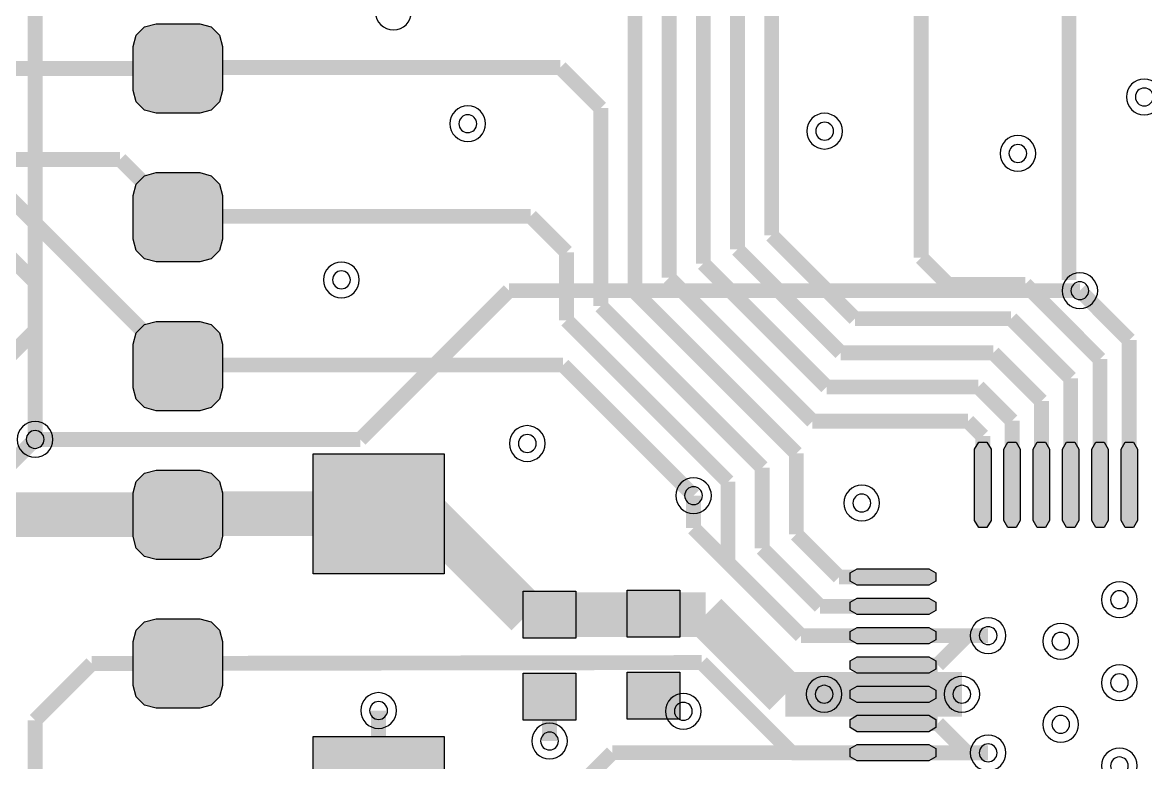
# Model space of a CAD drawing. Header units: millimetres. Extents: x -2 to 166, y 0 to 101.
# Drawn here: x 91.2 to 110.39, y 50.05 to 62.69 of the extents above; entities that cross this region are included whole.
import ezdxf

# ---------------------------------------------------------------- set-up
doc = ezdxf.new("R2010")
doc.units = ezdxf.units.MM
doc.header["$MEASUREMENT"] = 0
for name, color, linetype, true_color in [('Bottom-Layer', 7, 'Continuous', 0x0000ff), ('Hole-Layer', 7, 'Continuous', 0x222222), ('Multi-Layer', 7, 'Continuous', 0xc0c0c0), ('Top-Layer', 7, 'Continuous', 0xff0000)]:
    doc.layers.add(name, color=color, linetype=linetype, true_color=true_color)

msp = doc.modelspace()

# ---------------------------------------------------------------- hatches: boundary and pattern name
at = {"layer": 'Bottom-Layer'}
for points in [[(93.48, 62.664), (94.227, 62.664), (94.421, 62.612), (94.563, 62.47), (94.615, 62.276), (94.615, 61.529), (94.563, 61.334), (94.421, 61.192), (94.227, 61.14), (93.48, 61.14), (93.285, 61.192), (93.143, 61.334), (93.091, 61.529), (93.091, 62.276), (93.143, 62.47), (93.285, 62.612)], [(93.48, 60.124), (94.227, 60.124), (94.421, 60.072), (94.563, 59.93), (94.615, 59.736), (94.615, 58.989), (94.563, 58.794), (94.421, 58.652), (94.227, 58.6), (93.48, 58.6), (93.285, 58.652), (93.143, 58.794), (93.091, 58.989), (93.091, 59.736), (93.143, 59.93), (93.285, 60.072)], [(93.48, 57.584), (94.227, 57.584), (94.421, 57.532), (94.563, 57.39), (94.615, 57.196), (94.615, 56.449), (94.563, 56.254), (94.421, 56.112), (94.227, 56.06), (93.48, 56.06), (93.285, 56.112), (93.143, 56.254), (93.091, 56.449), (93.091, 57.196), (93.143, 57.39), (93.285, 57.532)], [(93.48, 55.044), (94.227, 55.044), (94.421, 54.992), (94.563, 54.85), (94.615, 54.656), (94.615, 53.909), (94.563, 53.714), (94.421, 53.572), (94.227, 53.52), (93.48, 53.52), (93.285, 53.572), (93.143, 53.714), (93.091, 53.909), (93.091, 54.656), (93.143, 54.85), (93.285, 54.992)], [(93.48, 52.504), (94.227, 52.504), (94.421, 52.452), (94.563, 52.31), (94.615, 52.116), (94.615, 51.369), (94.563, 51.174), (94.421, 51.032), (94.227, 50.98), (93.48, 50.98), (93.285, 51.032), (93.143, 51.174), (93.091, 51.369), (93.091, 52.116), (93.143, 52.31), (93.285, 52.452)]]:
    msp.add_hatch(color=256, dxfattribs=at).paths.add_polyline_path(points)
at = {"layer": 'Hole-Layer'}
for points in [[(93.328, 61.902, 1), (94.378, 61.902, 1)], [(93.328, 61.902, 1), (94.378, 61.902, 1)], [(93.328, 59.362, 1), (94.378, 59.362, 1)], [(93.328, 59.362, 1), (94.378, 59.362, 1)], [(93.328, 56.822, 1), (94.378, 56.822, 1)], [(93.328, 56.822, 1), (94.378, 56.822, 1)], [(93.328, 54.282, 1), (94.378, 54.282, 1)], [(93.328, 54.282, 1), (94.378, 54.282, 1)], [(93.328, 51.742, 1), (94.378, 51.742, 1)], [(93.328, 51.742, 1), (94.378, 51.742, 1)]]:
    msp.add_hatch(color=256, dxfattribs=at).paths.add_polyline_path(points)
at = {"layer": 'Multi-Layer'}
for points in [[(93.48, 62.664), (94.227, 62.664), (94.421, 62.612), (94.563, 62.47), (94.615, 62.276), (94.615, 61.529), (94.563, 61.334), (94.421, 61.192), (94.227, 61.14), (93.48, 61.14), (93.285, 61.192), (93.143, 61.334), (93.091, 61.529), (93.091, 62.276), (93.143, 62.47), (93.285, 62.612)], [(93.48, 62.664), (94.227, 62.664), (94.421, 62.612), (94.563, 62.47), (94.615, 62.276), (94.615, 61.529), (94.563, 61.334), (94.421, 61.192), (94.227, 61.14), (93.48, 61.14), (93.285, 61.192), (93.143, 61.334), (93.091, 61.529), (93.091, 62.276), (93.143, 62.47), (93.285, 62.612)], [(93.48, 62.664), (94.227, 62.664), (94.421, 62.612), (94.563, 62.47), (94.615, 62.276), (94.615, 61.529), (94.563, 61.334), (94.421, 61.192), (94.227, 61.14), (93.48, 61.14), (93.285, 61.192), (93.143, 61.334), (93.091, 61.529), (93.091, 62.276), (93.143, 62.47), (93.285, 62.612)], [(93.48, 60.124), (94.227, 60.124), (94.421, 60.072), (94.563, 59.93), (94.615, 59.736), (94.615, 58.989), (94.563, 58.794), (94.421, 58.652), (94.227, 58.6), (93.48, 58.6), (93.285, 58.652), (93.143, 58.794), (93.091, 58.989), (93.091, 59.736), (93.143, 59.93), (93.285, 60.072)], [(93.48, 60.124), (94.227, 60.124), (94.421, 60.072), (94.563, 59.93), (94.615, 59.736), (94.615, 58.989), (94.563, 58.794), (94.421, 58.652), (94.227, 58.6), (93.48, 58.6), (93.285, 58.652), (93.143, 58.794), (93.091, 58.989), (93.091, 59.736), (93.143, 59.93), (93.285, 60.072)], [(93.48, 60.124), (94.227, 60.124), (94.421, 60.072), (94.563, 59.93), (94.615, 59.736), (94.615, 58.989), (94.563, 58.794), (94.421, 58.652), (94.227, 58.6), (93.48, 58.6), (93.285, 58.652), (93.143, 58.794), (93.091, 58.989), (93.091, 59.736), (93.143, 59.93), (93.285, 60.072)], [(93.48, 57.584), (94.227, 57.584), (94.421, 57.532), (94.563, 57.39), (94.615, 57.196), (94.615, 56.449), (94.563, 56.254), (94.421, 56.112), (94.227, 56.06), (93.48, 56.06), (93.285, 56.112), (93.143, 56.254), (93.091, 56.449), (93.091, 57.196), (93.143, 57.39), (93.285, 57.532)], [(93.48, 57.584), (94.227, 57.584), (94.421, 57.532), (94.563, 57.39), (94.615, 57.196), (94.615, 56.449), (94.563, 56.254), (94.421, 56.112), (94.227, 56.06), (93.48, 56.06), (93.285, 56.112), (93.143, 56.254), (93.091, 56.449), (93.091, 57.196), (93.143, 57.39), (93.285, 57.532)], [(93.48, 57.584), (94.227, 57.584), (94.421, 57.532), (94.563, 57.39), (94.615, 57.196), (94.615, 56.449), (94.563, 56.254), (94.421, 56.112), (94.227, 56.06), (93.48, 56.06), (93.285, 56.112), (93.143, 56.254), (93.091, 56.449), (93.091, 57.196), (93.143, 57.39), (93.285, 57.532)], [(93.48, 55.044), (94.227, 55.044), (94.421, 54.992), (94.563, 54.85), (94.615, 54.656), (94.615, 53.909), (94.563, 53.714), (94.421, 53.572), (94.227, 53.52), (93.48, 53.52), (93.285, 53.572), (93.143, 53.714), (93.091, 53.909), (93.091, 54.656), (93.143, 54.85), (93.285, 54.992)], [(93.48, 55.044), (94.227, 55.044), (94.421, 54.992), (94.563, 54.85), (94.615, 54.656), (94.615, 53.909), (94.563, 53.714), (94.421, 53.572), (94.227, 53.52), (93.48, 53.52), (93.285, 53.572), (93.143, 53.714), (93.091, 53.909), (93.091, 54.656), (93.143, 54.85), (93.285, 54.992)], [(93.48, 55.044), (94.227, 55.044), (94.421, 54.992), (94.563, 54.85), (94.615, 54.656), (94.615, 53.909), (94.563, 53.714), (94.421, 53.572), (94.227, 53.52), (93.48, 53.52), (93.285, 53.572), (93.143, 53.714), (93.091, 53.909), (93.091, 54.656), (93.143, 54.85), (93.285, 54.992)], [(93.48, 52.504), (94.227, 52.504), (94.421, 52.452), (94.563, 52.31), (94.615, 52.116), (94.615, 51.369), (94.563, 51.174), (94.421, 51.032), (94.227, 50.98), (93.48, 50.98), (93.285, 51.032), (93.143, 51.174), (93.091, 51.369), (93.091, 52.116), (93.143, 52.31), (93.285, 52.452)], [(93.48, 52.504), (94.227, 52.504), (94.421, 52.452), (94.563, 52.31), (94.615, 52.116), (94.615, 51.369), (94.563, 51.174), (94.421, 51.032), (94.227, 50.98), (93.48, 50.98), (93.285, 51.032), (93.143, 51.174), (93.091, 51.369), (93.091, 52.116), (93.143, 52.31), (93.285, 52.452)], [(93.48, 52.504), (94.227, 52.504), (94.421, 52.452), (94.563, 52.31), (94.615, 52.116), (94.615, 51.369), (94.563, 51.174), (94.421, 51.032), (94.227, 50.98), (93.48, 50.98), (93.285, 51.032), (93.143, 51.174), (93.091, 51.369), (93.091, 52.116), (93.143, 52.31), (93.285, 52.452)]]:
    msp.add_hatch(color=256, dxfattribs=at).paths.add_polyline_path(points)
at = {"layer": 'Top-Layer'}
for points in [[(93.48, 62.664), (94.227, 62.664), (94.421, 62.612), (94.563, 62.47), (94.615, 62.276), (94.615, 61.529), (94.563, 61.334), (94.421, 61.192), (94.227, 61.14), (93.48, 61.14), (93.285, 61.192), (93.143, 61.334), (93.091, 61.529), (93.091, 62.276), (93.143, 62.47), (93.285, 62.612)], [(93.48, 60.124), (94.227, 60.124), (94.421, 60.072), (94.563, 59.93), (94.615, 59.736), (94.615, 58.989), (94.563, 58.794), (94.421, 58.652), (94.227, 58.6), (93.48, 58.6), (93.285, 58.652), (93.143, 58.794), (93.091, 58.989), (93.091, 59.736), (93.143, 59.93), (93.285, 60.072)], [(93.48, 57.584), (94.227, 57.584), (94.421, 57.532), (94.563, 57.39), (94.615, 57.196), (94.615, 56.449), (94.563, 56.254), (94.421, 56.112), (94.227, 56.06), (93.48, 56.06), (93.285, 56.112), (93.143, 56.254), (93.091, 56.449), (93.091, 57.196), (93.143, 57.39), (93.285, 57.532)], [(107.465, 55.404), (107.535, 55.525), (107.675, 55.525), (107.745, 55.404), (107.745, 54.184), (107.675, 54.063), (107.535, 54.063), (107.465, 54.184)], [(107.965, 55.404), (108.035, 55.525), (108.175, 55.525), (108.245, 55.404), (108.245, 54.184), (108.175, 54.063), (108.035, 54.063), (107.965, 54.184)], [(108.466, 55.404), (108.536, 55.525), (108.676, 55.525), (108.746, 55.404), (108.746, 54.184), (108.676, 54.063), (108.536, 54.063), (108.466, 54.184)], [(108.966, 55.404), (109.036, 55.525), (109.176, 55.525), (109.246, 55.404), (109.246, 54.184), (109.176, 54.063), (109.036, 54.063), (108.966, 54.184)], [(109.466, 55.404), (109.536, 55.525), (109.676, 55.525), (109.746, 55.404), (109.746, 54.184), (109.676, 54.063), (109.536, 54.063), (109.466, 54.184)], [(109.967, 55.404), (110.037, 55.525), (110.177, 55.525), (110.247, 55.404), (110.247, 54.184), (110.177, 54.063), (110.037, 54.063), (109.967, 54.184)], [(96.162, 55.323), (98.403, 55.323), (98.403, 53.275), (96.162, 53.275)], [(93.48, 55.044), (94.227, 55.044), (94.421, 54.992), (94.563, 54.85), (94.615, 54.656), (94.615, 53.909), (94.563, 53.714), (94.421, 53.572), (94.227, 53.52), (93.48, 53.52), (93.285, 53.572), (93.143, 53.714), (93.091, 53.909), (93.091, 54.656), (93.143, 54.85), (93.285, 54.992)], [(106.681, 53.359), (106.802, 53.289), (106.802, 53.149), (106.681, 53.079), (105.461, 53.079), (105.339, 53.149), (105.339, 53.289), (105.461, 53.359)], [(99.753, 52.978), (100.653, 52.978), (100.653, 52.178), (99.753, 52.178)], [(102.431, 52.194), (101.531, 52.194), (101.531, 52.994), (102.431, 52.994)], [(106.681, 52.859), (106.802, 52.789), (106.802, 52.649), (106.681, 52.579), (105.461, 52.579), (105.339, 52.649), (105.339, 52.789), (105.461, 52.859)], [(93.48, 52.504), (94.227, 52.504), (94.421, 52.452), (94.563, 52.31), (94.615, 52.116), (94.615, 51.369), (94.563, 51.174), (94.421, 51.032), (94.227, 50.98), (93.48, 50.98), (93.285, 51.032), (93.143, 51.174), (93.091, 51.369), (93.091, 52.116), (93.143, 52.31), (93.285, 52.452)], [(106.681, 52.359), (106.802, 52.289), (106.802, 52.149), (106.681, 52.079), (105.461, 52.079), (105.339, 52.149), (105.339, 52.289), (105.461, 52.359)], [(106.681, 51.858), (106.802, 51.788), (106.802, 51.648), (106.681, 51.578), (105.461, 51.578), (105.339, 51.648), (105.339, 51.788), (105.461, 51.858)], [(99.753, 51.578), (100.653, 51.578), (100.653, 50.778), (99.753, 50.778)], [(102.431, 50.794), (101.531, 50.794), (101.531, 51.594), (102.431, 51.594)], [(106.681, 51.358), (106.802, 51.288), (106.802, 51.148), (106.681, 51.078), (105.461, 51.078), (105.339, 51.148), (105.339, 51.288), (105.461, 51.358)], [(106.681, 50.858), (106.802, 50.788), (106.802, 50.648), (106.681, 50.578), (105.461, 50.578), (105.339, 50.648), (105.339, 50.788), (105.461, 50.858)], [(96.162, 50.497), (98.403, 50.497), (98.403, 48.449), (96.162, 48.449)], [(106.681, 50.36), (106.802, 50.29), (106.802, 50.15), (106.681, 50.08), (105.461, 50.08), (105.339, 50.15), (105.339, 50.29), (105.461, 50.36)]]:
    msp.add_hatch(color=256, dxfattribs=at).paths.add_polyline_path(points)

# ---------------------------------------------------------------- linework, layer by layer
at = {"layer": 'Bottom-Layer'}
for points, const_width in [([(91.414, 69.57), (91.414, 57.429)], 0.254), ([(96.971, 55.569), (99.511, 58.109)], 0.254), ([(99.511, 58.109), (109.263, 58.109)], 0.254), ([(91.414, 57.429), (90.83, 56.845)], 0.254), ([(91.414, 55.569), (90.83, 54.985)], 0.254), ([(91.414, 55.569), (96.971, 55.569)], 0.254), ([(102.663, 54.055), (102.663, 54.609)], 0.254), ([(104.5, 52.219), (102.663, 54.055)], 0.254), ([(107.696, 52.219), (104.5, 52.219)], 0.254), ([(92.382, 51.742), (91.414, 50.774)], 0.254), ([(93.853, 51.745), (92.382, 51.742)], 0.254), ([(93.853, 51.745), (102.8, 51.759)], 0.254), ([(102.8, 51.759), (104.342, 50.217)], 0.254), ([(104.894, 51.218), (107.247, 51.218)], 0.762), ([(91.414, 50.774), (91.414, 35.249)], 0.254), ([(104.342, 50.217), (107.696, 50.217)], 0.254)]:
    msp.add_lwpolyline(points, dxfattribs=dict(at, const_width=const_width))
for points in [[(93.48, 62.664), (94.227, 62.664), (94.421, 62.612), (94.563, 62.47), (94.615, 62.276), (94.615, 61.529), (94.563, 61.334), (94.421, 61.192), (94.227, 61.14), (93.48, 61.14), (93.285, 61.192), (93.143, 61.334), (93.091, 61.529), (93.091, 62.276), (93.143, 62.47), (93.285, 62.612)], [(93.48, 60.124), (94.227, 60.124), (94.421, 60.072), (94.563, 59.93), (94.615, 59.736), (94.615, 58.989), (94.563, 58.794), (94.421, 58.652), (94.227, 58.6), (93.48, 58.6), (93.285, 58.652), (93.143, 58.794), (93.091, 58.989), (93.091, 59.736), (93.143, 59.93), (93.285, 60.072)], [(93.48, 57.584), (94.227, 57.584), (94.421, 57.532), (94.563, 57.39), (94.615, 57.196), (94.615, 56.449), (94.563, 56.254), (94.421, 56.112), (94.227, 56.06), (93.48, 56.06), (93.285, 56.112), (93.143, 56.254), (93.091, 56.449), (93.091, 57.196), (93.143, 57.39), (93.285, 57.532)], [(93.48, 55.044), (94.227, 55.044), (94.421, 54.992), (94.563, 54.85), (94.615, 54.656), (94.615, 53.909), (94.563, 53.714), (94.421, 53.572), (94.227, 53.52), (93.48, 53.52), (93.285, 53.572), (93.143, 53.714), (93.091, 53.909), (93.091, 54.656), (93.143, 54.85), (93.285, 54.992)], [(93.48, 52.504), (94.227, 52.504), (94.421, 52.452), (94.563, 52.31), (94.615, 52.116), (94.615, 51.369), (94.563, 51.174), (94.421, 51.032), (94.227, 50.98), (93.48, 50.98), (93.285, 51.032), (93.143, 51.174), (93.091, 51.369), (93.091, 52.116), (93.143, 52.31), (93.285, 52.452)]]:
    msp.add_lwpolyline(points, close=True, dxfattribs=at)
at = {"layer": 'Hole-Layer'}
for points in [[(110.211, 61.417, 1), (110.516, 61.417, 1)], [(98.654, 60.96, 1), (98.959, 60.96, 1)], [(104.75, 60.833, 1), (105.055, 60.833, 1)], [(108.052, 60.452, 1), (108.357, 60.452, 1)], [(96.495, 58.293, 1), (96.8, 58.293, 1)], [(109.11, 58.109, 1), (109.415, 58.109, 1)], [(91.262, 55.569, 1), (91.567, 55.569, 1)], [(99.67, 55.499, 1), (99.975, 55.499, 1)], [(102.511, 54.609, 1), (102.816, 54.609, 1)], [(105.385, 54.483, 1), (105.69, 54.483, 1)], [(109.787, 52.832, 1), (110.091, 52.832, 1)], [(107.544, 52.219, 1), (107.849, 52.219, 1)], [(108.784, 52.123, 1), (109.088, 52.123, 1)], [(109.787, 51.414, 1), (110.091, 51.414, 1)], [(104.742, 51.218, 1), (105.047, 51.218, 1)], [(107.094, 51.218, 1), (107.399, 51.218, 1)], [(97.13, 50.94, 1), (97.435, 50.94, 1)], [(102.337, 50.927, 1), (102.642, 50.927, 1)], [(108.784, 50.704, 1), (109.088, 50.704, 1)], [(100.051, 50.419, 1), (100.356, 50.419, 1)], [(107.544, 50.217, 1), (107.849, 50.217, 1)], [(109.787, 49.995, 1), (110.091, 49.995, 1)]]:
    msp.add_lwpolyline(points, format="xyb", close=True, dxfattribs=at)
at = {"layer": 'Multi-Layer'}
for points in [[(97.231, 62.865, 1), (97.841, 62.865), (97.841, 62.865, 1), (97.231, 62.865)], [(110.058, 61.417, 1), (110.668, 61.417), (110.668, 61.417, 1), (110.058, 61.417)], [(98.501, 60.96, 1), (99.111, 60.96), (99.111, 60.96, 1), (98.501, 60.96)], [(104.597, 60.833, 1), (105.207, 60.833), (105.207, 60.833, 1), (104.597, 60.833)], [(107.899, 60.452, 1), (108.509, 60.452), (108.509, 60.452, 1), (107.899, 60.452)], [(96.342, 58.293, 1), (96.952, 58.293), (96.952, 58.293, 1), (96.342, 58.293)], [(108.958, 58.109, 1), (109.568, 58.109), (109.568, 58.109, 1), (108.958, 58.109)], [(91.109, 55.569, 1), (91.719, 55.569), (91.719, 55.569, 1), (91.109, 55.569)], [(99.517, 55.499, 1), (100.127, 55.499), (100.127, 55.499, 1), (99.517, 55.499)], [(102.358, 54.609, 1), (102.968, 54.609), (102.968, 54.609, 1), (102.358, 54.609)], [(105.232, 54.483, 1), (105.842, 54.483), (105.842, 54.483, 1), (105.232, 54.483)], [(109.634, 52.832, 1), (110.244, 52.832), (110.244, 52.832, 1), (109.634, 52.832)], [(107.391, 52.219, 1), (108.001, 52.219), (108.001, 52.219, 1), (107.391, 52.219)], [(108.631, 52.123, 1), (109.241, 52.123), (109.241, 52.123, 1), (108.631, 52.123)], [(109.634, 51.414, 1), (110.244, 51.414), (110.244, 51.414, 1), (109.634, 51.414)], [(104.589, 51.218, 1), (105.199, 51.218), (105.199, 51.218, 1), (104.589, 51.218)], [(106.942, 51.218, 1), (107.552, 51.218), (107.552, 51.218, 1), (106.942, 51.218)], [(96.977, 50.94, 1), (97.587, 50.94), (97.587, 50.94, 1), (96.977, 50.94)], [(102.184, 50.927, 1), (102.794, 50.927), (102.794, 50.927, 1), (102.184, 50.927)], [(108.631, 50.704, 1), (109.241, 50.704), (109.241, 50.704, 1), (108.631, 50.704)], [(99.898, 50.419, 1), (100.508, 50.419), (100.508, 50.419, 1), (99.898, 50.419)], [(107.391, 50.217, 1), (108.001, 50.217), (108.001, 50.217, 1), (107.391, 50.217)], [(109.634, 49.995, 1), (110.244, 49.995), (110.244, 49.995, 1), (109.634, 49.995)]]:
    msp.add_lwpolyline(points, format="xyb", dxfattribs=at)
for points in [[(93.48, 62.664), (94.227, 62.664), (94.421, 62.612), (94.563, 62.47), (94.615, 62.276), (94.615, 61.529), (94.563, 61.334), (94.421, 61.192), (94.227, 61.14), (93.48, 61.14), (93.285, 61.192), (93.143, 61.334), (93.091, 61.529), (93.091, 62.276), (93.143, 62.47), (93.285, 62.612)], [(93.48, 62.664), (94.227, 62.664), (94.421, 62.612), (94.563, 62.47), (94.615, 62.276), (94.615, 61.529), (94.563, 61.334), (94.421, 61.192), (94.227, 61.14), (93.48, 61.14), (93.285, 61.192), (93.143, 61.334), (93.091, 61.529), (93.091, 62.276), (93.143, 62.47), (93.285, 62.612)], [(93.48, 62.664), (94.227, 62.664), (94.421, 62.612), (94.563, 62.47), (94.615, 62.276), (94.615, 61.529), (94.563, 61.334), (94.421, 61.192), (94.227, 61.14), (93.48, 61.14), (93.285, 61.192), (93.143, 61.334), (93.091, 61.529), (93.091, 62.276), (93.143, 62.47), (93.285, 62.612)], [(93.48, 60.124), (94.227, 60.124), (94.421, 60.072), (94.563, 59.93), (94.615, 59.736), (94.615, 58.989), (94.563, 58.794), (94.421, 58.652), (94.227, 58.6), (93.48, 58.6), (93.285, 58.652), (93.143, 58.794), (93.091, 58.989), (93.091, 59.736), (93.143, 59.93), (93.285, 60.072)], [(93.48, 60.124), (94.227, 60.124), (94.421, 60.072), (94.563, 59.93), (94.615, 59.736), (94.615, 58.989), (94.563, 58.794), (94.421, 58.652), (94.227, 58.6), (93.48, 58.6), (93.285, 58.652), (93.143, 58.794), (93.091, 58.989), (93.091, 59.736), (93.143, 59.93), (93.285, 60.072)], [(93.48, 60.124), (94.227, 60.124), (94.421, 60.072), (94.563, 59.93), (94.615, 59.736), (94.615, 58.989), (94.563, 58.794), (94.421, 58.652), (94.227, 58.6), (93.48, 58.6), (93.285, 58.652), (93.143, 58.794), (93.091, 58.989), (93.091, 59.736), (93.143, 59.93), (93.285, 60.072)], [(93.48, 57.584), (94.227, 57.584), (94.421, 57.532), (94.563, 57.39), (94.615, 57.196), (94.615, 56.449), (94.563, 56.254), (94.421, 56.112), (94.227, 56.06), (93.48, 56.06), (93.285, 56.112), (93.143, 56.254), (93.091, 56.449), (93.091, 57.196), (93.143, 57.39), (93.285, 57.532)], [(93.48, 57.584), (94.227, 57.584), (94.421, 57.532), (94.563, 57.39), (94.615, 57.196), (94.615, 56.449), (94.563, 56.254), (94.421, 56.112), (94.227, 56.06), (93.48, 56.06), (93.285, 56.112), (93.143, 56.254), (93.091, 56.449), (93.091, 57.196), (93.143, 57.39), (93.285, 57.532)], [(93.48, 57.584), (94.227, 57.584), (94.421, 57.532), (94.563, 57.39), (94.615, 57.196), (94.615, 56.449), (94.563, 56.254), (94.421, 56.112), (94.227, 56.06), (93.48, 56.06), (93.285, 56.112), (93.143, 56.254), (93.091, 56.449), (93.091, 57.196), (93.143, 57.39), (93.285, 57.532)], [(93.48, 55.044), (94.227, 55.044), (94.421, 54.992), (94.563, 54.85), (94.615, 54.656), (94.615, 53.909), (94.563, 53.714), (94.421, 53.572), (94.227, 53.52), (93.48, 53.52), (93.285, 53.572), (93.143, 53.714), (93.091, 53.909), (93.091, 54.656), (93.143, 54.85), (93.285, 54.992)], [(93.48, 55.044), (94.227, 55.044), (94.421, 54.992), (94.563, 54.85), (94.615, 54.656), (94.615, 53.909), (94.563, 53.714), (94.421, 53.572), (94.227, 53.52), (93.48, 53.52), (93.285, 53.572), (93.143, 53.714), (93.091, 53.909), (93.091, 54.656), (93.143, 54.85), (93.285, 54.992)], [(93.48, 55.044), (94.227, 55.044), (94.421, 54.992), (94.563, 54.85), (94.615, 54.656), (94.615, 53.909), (94.563, 53.714), (94.421, 53.572), (94.227, 53.52), (93.48, 53.52), (93.285, 53.572), (93.143, 53.714), (93.091, 53.909), (93.091, 54.656), (93.143, 54.85), (93.285, 54.992)], [(93.48, 52.504), (94.227, 52.504), (94.421, 52.452), (94.563, 52.31), (94.615, 52.116), (94.615, 51.369), (94.563, 51.174), (94.421, 51.032), (94.227, 50.98), (93.48, 50.98), (93.285, 51.032), (93.143, 51.174), (93.091, 51.369), (93.091, 52.116), (93.143, 52.31), (93.285, 52.452)], [(93.48, 52.504), (94.227, 52.504), (94.421, 52.452), (94.563, 52.31), (94.615, 52.116), (94.615, 51.369), (94.563, 51.174), (94.421, 51.032), (94.227, 50.98), (93.48, 50.98), (93.285, 51.032), (93.143, 51.174), (93.091, 51.369), (93.091, 52.116), (93.143, 52.31), (93.285, 52.452)], [(93.48, 52.504), (94.227, 52.504), (94.421, 52.452), (94.563, 52.31), (94.615, 52.116), (94.615, 51.369), (94.563, 51.174), (94.421, 51.032), (94.227, 50.98), (93.48, 50.98), (93.285, 51.032), (93.143, 51.174), (93.091, 51.369), (93.091, 52.116), (93.143, 52.31), (93.285, 52.452)]]:
    msp.add_lwpolyline(points, close=True, dxfattribs=at)
at = {"layer": 'Top-Layer'}
for points, const_width in [([(103.998, 59.055), (103.998, 66.982)], 0.254), ([(106.553, 66.982), (106.553, 58.674)], 0.254), ([(109.078, 58.294), (109.078, 66.999)], 0.254), ([(103.414, 58.813), (103.414, 63.703)], 0.254), ([(102.83, 63.461), (102.83, 58.571)], 0.254), ([(102.246, 58.329), (102.246, 63.219)], 0.254), ([(101.662, 62.977), (101.662, 58.088)], 0.254), ([(93.853, 61.902), (83.566, 61.902)], 0.254), ([(100.387, 61.919), (93.853, 61.919)], 0.254), ([(101.078, 61.228), (100.387, 61.919)], 0.254), ([(101.078, 57.846), (101.078, 61.228)], 0.254), ([(82.734, 60.349), (92.866, 60.349)], 0.254), ([(92.866, 60.349), (93.853, 59.362)], 0.254), ([(93.853, 56.822), (90.91, 59.765)], 0.254), ([(93.853, 59.379), (99.879, 59.379)], 0.254), ([(99.879, 59.379), (100.494, 58.764)], 0.254), ([(91.414, 58.255), (90.488, 59.181)], 0.254), ([(105.421, 57.632), (103.998, 59.055)], 0.254), ([(105.179, 57.048), (103.414, 58.813)], 0.254), ([(100.494, 58.764), (100.494, 57.604)], 0.254), ([(106.553, 58.674), (107.011, 58.216)], 0.254), ([(102.83, 58.571), (104.937, 56.464)], 0.254), ([(91.414, 55.569), (91.414, 58.255)], 0.254), ([(104.695, 55.88), (102.246, 58.329)], 0.254), ([(107.011, 58.216), (108.33, 58.216)], 0.254), ([(108.33, 58.216), (109.606, 56.94)], 0.254), ([(101.662, 58.088), (104.419, 55.33)], 0.254), ([(110.107, 57.265), (109.263, 58.109)], 0.254), ([(103.835, 55.088), (101.078, 57.846)], 0.254), ([(108.088, 57.632), (105.421, 57.632)], 0.254), ([(109.106, 56.614), (108.088, 57.632)], 0.254), ([(100.494, 57.604), (103.251, 54.846)], 0.254), ([(110.107, 54.794), (110.107, 57.265)], 0.254), ([(107.783, 57.048), (105.179, 57.048)], 0.254), ([(108.606, 56.226), (107.783, 57.048)], 0.254), ([(109.606, 56.94), (109.606, 54.794)], 0.254), ([(100.433, 56.839), (93.853, 56.839)], 0.254), ([(102.663, 54.609), (100.433, 56.839)], 0.254), ([(109.106, 54.794), (109.106, 56.614)], 0.254), ([(104.937, 56.464), (107.528, 56.464)], 0.254), ([(107.528, 56.464), (108.105, 55.887)], 0.254), ([(108.606, 54.794), (108.606, 56.226)], 0.254), ([(107.351, 55.88), (104.695, 55.88)], 0.254), ([(107.605, 55.626), (107.351, 55.88)], 0.254), ([(108.105, 55.887), (108.105, 54.794)], 0.254), ([(107.605, 54.794), (107.605, 55.626)], 0.254), ([(104.419, 55.33), (104.419, 53.95)], 0.254), ([(103.835, 53.708), (103.835, 55.088)], 0.254), ([(103.251, 54.846), (103.251, 53.466)], 0.254), ([(93.853, 54.282), (89.461, 54.282)], 0.762), ([(97.282, 54.299), (93.853, 54.299)], 0.762), ([(98.101, 54.299), (97.282, 54.299)], 0.762), ([(99.822, 52.578), (98.101, 54.299)], 0.762), ([(104.419, 53.95), (105.15, 53.219)], 0.254), ([(104.824, 52.719), (103.835, 53.708)], 0.254), ([(103.251, 53.466), (104.499, 52.219)], 0.254), ([(105.15, 53.219), (106.071, 53.219)], 0.254), ([(100.203, 52.578), (99.822, 52.578)], 0.762), ([(102.87, 52.578), (100.203, 52.578)], 0.762), ([(104.23, 51.218), (102.87, 52.578)], 0.762), ([(106.071, 52.719), (104.824, 52.719)], 0.254), ([(104.499, 52.219), (106.071, 52.219)], 0.254), ([(106.836, 51.718), (107.337, 52.219)], 0.254), ([(107.337, 52.219), (107.696, 52.219)], 0.254), ([(106.071, 51.718), (106.836, 51.718)], 0.254), ([(104.894, 51.218), (104.23, 51.218)], 0.762), ([(100.203, 51.178), (100.203, 50.419)], 0.254), ([(104.894, 51.218), (106.071, 51.218)], 0.254), ([(106.071, 51.218), (107.247, 51.218)], 0.254), ([(97.282, 49.473), (97.282, 50.94)], 0.254), ([(106.071, 50.718), (106.836, 50.718)], 0.254), ([(106.836, 50.718), (107.337, 50.217)], 0.254), ([(98.317, 47.263), (101.274, 50.22)], 0.254), ([(101.274, 50.22), (106.071, 50.22)], 0.254), ([(107.337, 50.217), (107.696, 50.217)], 0.254)]:
    msp.add_lwpolyline(points, dxfattribs=dict(at, const_width=const_width))
for points in [[(93.48, 62.664), (94.227, 62.664), (94.421, 62.612), (94.563, 62.47), (94.615, 62.276), (94.615, 61.529), (94.563, 61.334), (94.421, 61.192), (94.227, 61.14), (93.48, 61.14), (93.285, 61.192), (93.143, 61.334), (93.091, 61.529), (93.091, 62.276), (93.143, 62.47), (93.285, 62.612)], [(93.48, 60.124), (94.227, 60.124), (94.421, 60.072), (94.563, 59.93), (94.615, 59.736), (94.615, 58.989), (94.563, 58.794), (94.421, 58.652), (94.227, 58.6), (93.48, 58.6), (93.285, 58.652), (93.143, 58.794), (93.091, 58.989), (93.091, 59.736), (93.143, 59.93), (93.285, 60.072)], [(93.48, 57.584), (94.227, 57.584), (94.421, 57.532), (94.563, 57.39), (94.615, 57.196), (94.615, 56.449), (94.563, 56.254), (94.421, 56.112), (94.227, 56.06), (93.48, 56.06), (93.285, 56.112), (93.143, 56.254), (93.091, 56.449), (93.091, 57.196), (93.143, 57.39), (93.285, 57.532)], [(107.465, 55.404), (107.535, 55.525), (107.675, 55.525), (107.745, 55.404), (107.745, 54.184), (107.675, 54.063), (107.535, 54.063), (107.465, 54.184)], [(107.965, 55.404), (108.035, 55.525), (108.175, 55.525), (108.245, 55.404), (108.245, 54.184), (108.175, 54.063), (108.035, 54.063), (107.965, 54.184)], [(108.466, 55.404), (108.536, 55.525), (108.676, 55.525), (108.746, 55.404), (108.746, 54.184), (108.676, 54.063), (108.536, 54.063), (108.466, 54.184)], [(108.966, 55.404), (109.036, 55.525), (109.176, 55.525), (109.246, 55.404), (109.246, 54.184), (109.176, 54.063), (109.036, 54.063), (108.966, 54.184)], [(109.466, 55.404), (109.536, 55.525), (109.676, 55.525), (109.746, 55.404), (109.746, 54.184), (109.676, 54.063), (109.536, 54.063), (109.466, 54.184)], [(109.967, 55.404), (110.037, 55.525), (110.177, 55.525), (110.247, 55.404), (110.247, 54.184), (110.177, 54.063), (110.037, 54.063), (109.967, 54.184)], [(96.162, 55.323), (98.403, 55.323), (98.403, 53.275), (96.162, 53.275)], [(93.48, 55.044), (94.227, 55.044), (94.421, 54.992), (94.563, 54.85), (94.615, 54.656), (94.615, 53.909), (94.563, 53.714), (94.421, 53.572), (94.227, 53.52), (93.48, 53.52), (93.285, 53.572), (93.143, 53.714), (93.091, 53.909), (93.091, 54.656), (93.143, 54.85), (93.285, 54.992)], [(106.681, 53.359), (106.802, 53.289), (106.802, 53.149), (106.681, 53.079), (105.461, 53.079), (105.339, 53.149), (105.339, 53.289), (105.461, 53.359)], [(99.753, 52.978), (100.653, 52.978), (100.653, 52.178), (99.753, 52.178)], [(102.431, 52.194), (101.531, 52.194), (101.531, 52.994), (102.431, 52.994)], [(106.681, 52.859), (106.802, 52.789), (106.802, 52.649), (106.681, 52.579), (105.461, 52.579), (105.339, 52.649), (105.339, 52.789), (105.461, 52.859)], [(93.48, 52.504), (94.227, 52.504), (94.421, 52.452), (94.563, 52.31), (94.615, 52.116), (94.615, 51.369), (94.563, 51.174), (94.421, 51.032), (94.227, 50.98), (93.48, 50.98), (93.285, 51.032), (93.143, 51.174), (93.091, 51.369), (93.091, 52.116), (93.143, 52.31), (93.285, 52.452)], [(106.681, 52.359), (106.802, 52.289), (106.802, 52.149), (106.681, 52.079), (105.461, 52.079), (105.339, 52.149), (105.339, 52.289), (105.461, 52.359)], [(106.681, 51.858), (106.802, 51.788), (106.802, 51.648), (106.681, 51.578), (105.461, 51.578), (105.339, 51.648), (105.339, 51.788), (105.461, 51.858)], [(99.753, 51.578), (100.653, 51.578), (100.653, 50.778), (99.753, 50.778)], [(102.431, 50.794), (101.531, 50.794), (101.531, 51.594), (102.431, 51.594)], [(106.681, 51.358), (106.802, 51.288), (106.802, 51.148), (106.681, 51.078), (105.461, 51.078), (105.339, 51.148), (105.339, 51.288), (105.461, 51.358)], [(106.681, 50.858), (106.802, 50.788), (106.802, 50.648), (106.681, 50.578), (105.461, 50.578), (105.339, 50.648), (105.339, 50.788), (105.461, 50.858)], [(96.162, 50.497), (98.403, 50.497), (98.403, 48.449), (96.162, 48.449)], [(106.681, 50.36), (106.802, 50.29), (106.802, 50.15), (106.681, 50.08), (105.461, 50.08), (105.339, 50.15), (105.339, 50.29), (105.461, 50.36)]]:
    msp.add_lwpolyline(points, close=True, dxfattribs=at)

doc.saveas('drawing.dxf')
